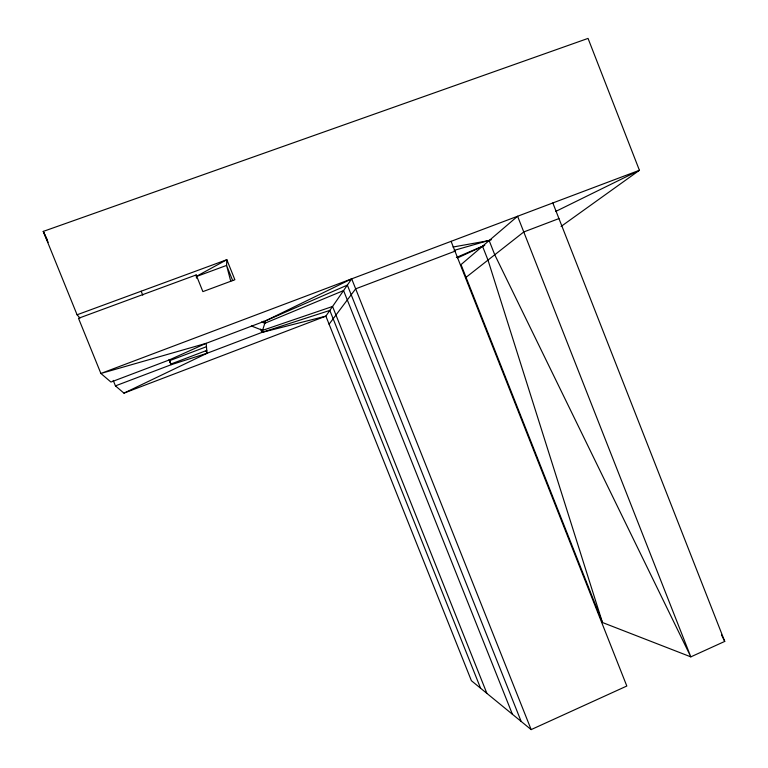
<?xml version="1.0" encoding="UTF-8"?>
<svg xmlns="http://www.w3.org/2000/svg" width="768" height="768" viewBox="0 0 768 768"><rect width="100%" height="100%" fill="white"/><g stroke="black" fill="none" stroke-linecap="round" stroke-linejoin="round"><path stroke-width="1.15" d="M113.222 380.419L115.44 385.882L171.168 364.714L207.034 353.28L261.917 332.419L265.594 320.822L351.686 278.842L531.158 729.6L626.813 686.026L451.085 241.334M351.686 278.842L325.872 316.138L123.946 393.139L115.44 385.882M329.088 324.202L355.661 288.835L454.982 251.194M466.051 277.334L523.776 231.955L558.95 218.582M561.072 226.445L639.418 170.285L588.048 38.4L43.258 231.408L77.078 314.784L79.958 318.029M196.445 276.336L226.838 259.709L234.874 279.744L202.877 291.619L196.176 274.944L78.499 318.288L100.886 373.469L110.947 382.051L169.152 359.99L206.179 343.325L265.594 320.822L347.357 285.101L521.146 721.411M555.59 211.498L639.418 170.285L100.886 373.469L206.179 343.325L207.034 353.28L123.946 393.139M457.718 257.846L484.752 245.376M552.826 202.954L724.742 641.414L690.826 656.861L602.448 622.512L461.021 264.605L517.594 216.25L690.826 656.861L494.755 254.765L489.158 240.557L452.986 247.027M456.365 257.491L482.525 246.221L487.987 260.093L602.448 622.512M261.523 321.974L264.816 323.261L343.565 290.573L512.4 714.25M206.794 350.41L170.89 364.042L169.123 359.683M169.469 360.73L206.467 346.694M491.366 239.722L454.109 250.387M196.502 276.499L226.579 265.421L226.838 259.709L77.078 314.784M260.573 329.088L261.917 332.419L329.818 310.426L480.576 688.214M261.917 332.419L325.872 316.138L471.408 680.717L531.158 729.6M251.395 325.987L262.57 330.355L332.554 306.48L486.902 693.389M721.555 634.982L724.742 641.414M47.338 240.038L43.258 231.408L48.134 242.304M169.152 359.99L171.168 364.714L169.382 360.288M141.139 291.226L142.79 295.162M206.17 351.12L207.034 353.28L206.237 351.101M263.933 321.043L264.816 323.261M232.666 280.579L226.579 265.421L230.746 281.261M196.176 274.944L196.512 278.141"/></g></svg>
